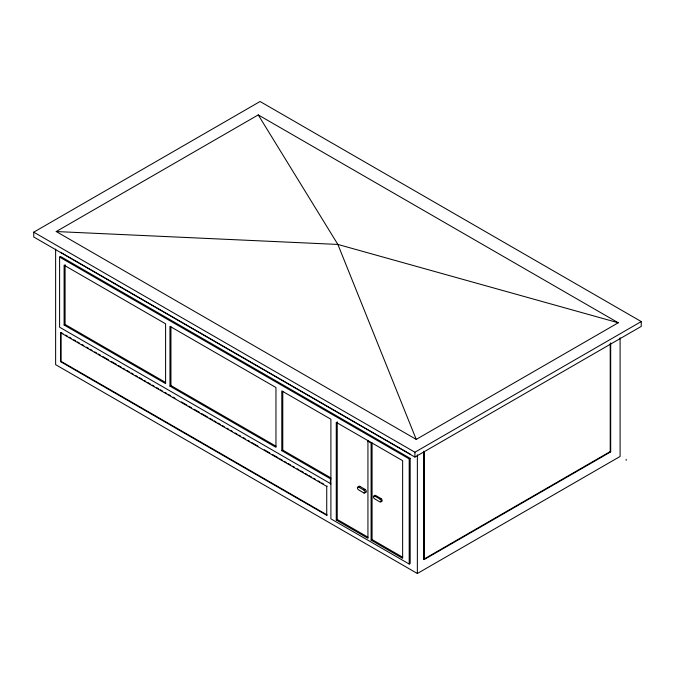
<?xml version="1.0" encoding="UTF-8"?>
<svg xmlns="http://www.w3.org/2000/svg" width="675" height="675" viewBox="0 0 675 675"><rect width="100%" height="100%" fill="white"/><g stroke="black" fill="none" stroke-linecap="round" stroke-linejoin="round"><path stroke-width="1.01" d="M33.75 232.166L260.077 101.503L641.25 321.57L641.25 326.405L414.923 457.076L33.75 237.001L33.75 232.166L414.923 452.233L641.25 321.57M56.219 231.542L258.238 114.91L618.258 322.777L416.247 439.408L56.219 231.542L337.863 244.434L618.258 322.777M59.602 257.074L60.573 256.508L410.172 458.35L410.172 563.482L409.202 564.038L330.893 518.83L330.893 419.243L281.796 390.892L281.796 450.681L330.893 479.039L330.413 479.318L330.413 484.11L330.893 483.823L59.602 327.198L59.602 257.074L409.202 458.907L410.172 458.35M64.108 325.004L165.594 383.594L165.594 323.806L64.108 265.216L64.108 325.004L65.078 324.447L165.662 382.514M60.573 361.64L61.062 361.361L327.215 515.025L326.734 515.303L60.573 361.64L60.573 332.724L62.885 333.501M169.965 386.125L275.957 447.314L275.957 387.526L169.965 326.329L169.965 386.125L170.944 385.56L276.024 446.234M281.796 450.681L282.766 450.124L330.961 477.951M60.573 332.724L326.734 486.388L327.215 486.11M359.817 486.354L358.602 487.055A1.721 0.996 60 0 0 357.387 487.755A1.721 0.996 60 0 0 358.602 489.856L363.884 492.944L365.099 492.244A1.755 1.012 60 0 0 363.884 490.075L358.602 487.055A1.721 0.996 60 0 1 359.817 486.354L365.099 489.367A1.755 1.012 60 0 1 366.331 491.333A1.755 1.012 60 0 1 365.428 492.379M363.884 490.075L365.099 489.367M374.642 496.032L379.932 499.053A1.755 1.012 60 0 1 381.173 501.204A1.755 1.012 60 0 1 379.932 501.93L374.642 498.842A1.721 0.996 60 0 1 373.427 496.733A1.721 0.996 60 0 1 374.642 496.032L375.621 495.475L380.902 498.496A1.755 1.012 60 0 1 382.143 500.648A1.755 1.012 60 0 1 380.902 501.365M336.268 520.028L367.934 538.304L367.934 440.632L367.445 440.91L370.617 442.733L371.098 442.454L371.098 540.135L402.637 558.343L402.637 460.662L336.268 422.348L336.268 520.028L337.238 519.463L368.002 537.224M379.932 499.053L380.902 498.496M371.098 540.135L372.077 539.57L402.705 557.263M423.748 451.28L423.748 559.246L610.208 451.592L610.689 451.87L610.689 342.866M423.748 559.246L424.238 559.524L610.689 451.87M55.628 249.109L55.628 364.66L417.361 573.497L620.097 456.452L620.097 337.745M60.573 252.281L410.172 454.123M65.618 335.078L67.441 336.133M69.263 337.179L71.086 338.234M73.82 339.812L75.642 340.867M77.465 341.921L79.287 342.968M82.021 344.554L83.843 345.6M86.586 347.178L88.408 348.233M90.231 349.287L92.053 350.342M94.787 351.92L96.609 352.966M98.432 354.021L100.254 355.075M102.988 356.653L108.456 359.809M111.189 361.387L116.657 364.551M118.488 365.597L121.222 367.175M123.044 368.229L124.867 369.284M126.689 370.339L129.423 371.917M131.245 372.971L133.068 374.017M135.802 375.595L137.624 376.65M139.447 377.705L142.18 379.282M144.003 380.337L145.825 381.383M147.648 382.438L150.39 384.016M152.213 385.071L154.035 386.125M156.769 387.703L158.591 388.758M160.414 389.804L162.236 390.859M164.97 392.437L166.793 393.491M168.615 394.546L170.438 395.592M173.171 397.178L174.994 398.225M181.381 401.912L186.848 405.067M188.671 406.122L191.405 407.7M194.138 409.278L199.606 412.433M201.428 413.488L207.807 417.175M209.63 418.222L212.372 419.799M214.194 420.854L216.017 421.909M217.839 422.963L220.573 424.541M222.396 425.596L224.218 426.642M226.952 428.22L228.774 429.275M230.597 430.329L232.419 431.384M235.153 432.962L236.976 434.008M238.798 435.063L240.621 436.118M243.354 437.695L245.185 438.75M247.919 440.328L249.742 441.382M251.564 442.429L257.943 446.116M264.322 449.803L269.789 452.959M272.523 454.537L277.999 457.692M279.821 458.747L282.555 460.325M284.377 461.379L286.2 462.426M288.023 463.48L290.756 465.058M292.579 466.113L294.401 467.167M297.135 468.745L298.957 469.8M300.78 470.846L303.514 472.424M305.336 473.479L307.167 474.533M308.99 475.588L311.723 477.166M313.546 478.221L315.368 479.267M318.102 480.845L319.925 481.899M321.747 482.954L323.57 484.009M258.238 114.91L337.863 244.434L416.247 439.408M626.155 459.346L626.155 460.325M610.208 343.634L610.208 451.592M424.238 451.567L424.238 559.524M417.361 454.798L417.361 573.497M414.923 452.233L414.923 457.076M409.202 458.907L409.202 564.038M372.077 442.943L372.077 539.57M337.238 421.782L337.238 519.463M326.734 486.388L326.734 515.303M282.766 391.382L282.766 450.124M170.944 326.818L170.944 385.56M65.078 264.651L65.078 324.447M61.062 332.446L61.062 361.361M374.439 495.838A1.721 0.996 60 0 1 375.621 495.475M365.133 492.227A1.755 1.012 60 0 1 363.884 492.944"/></g></svg>
